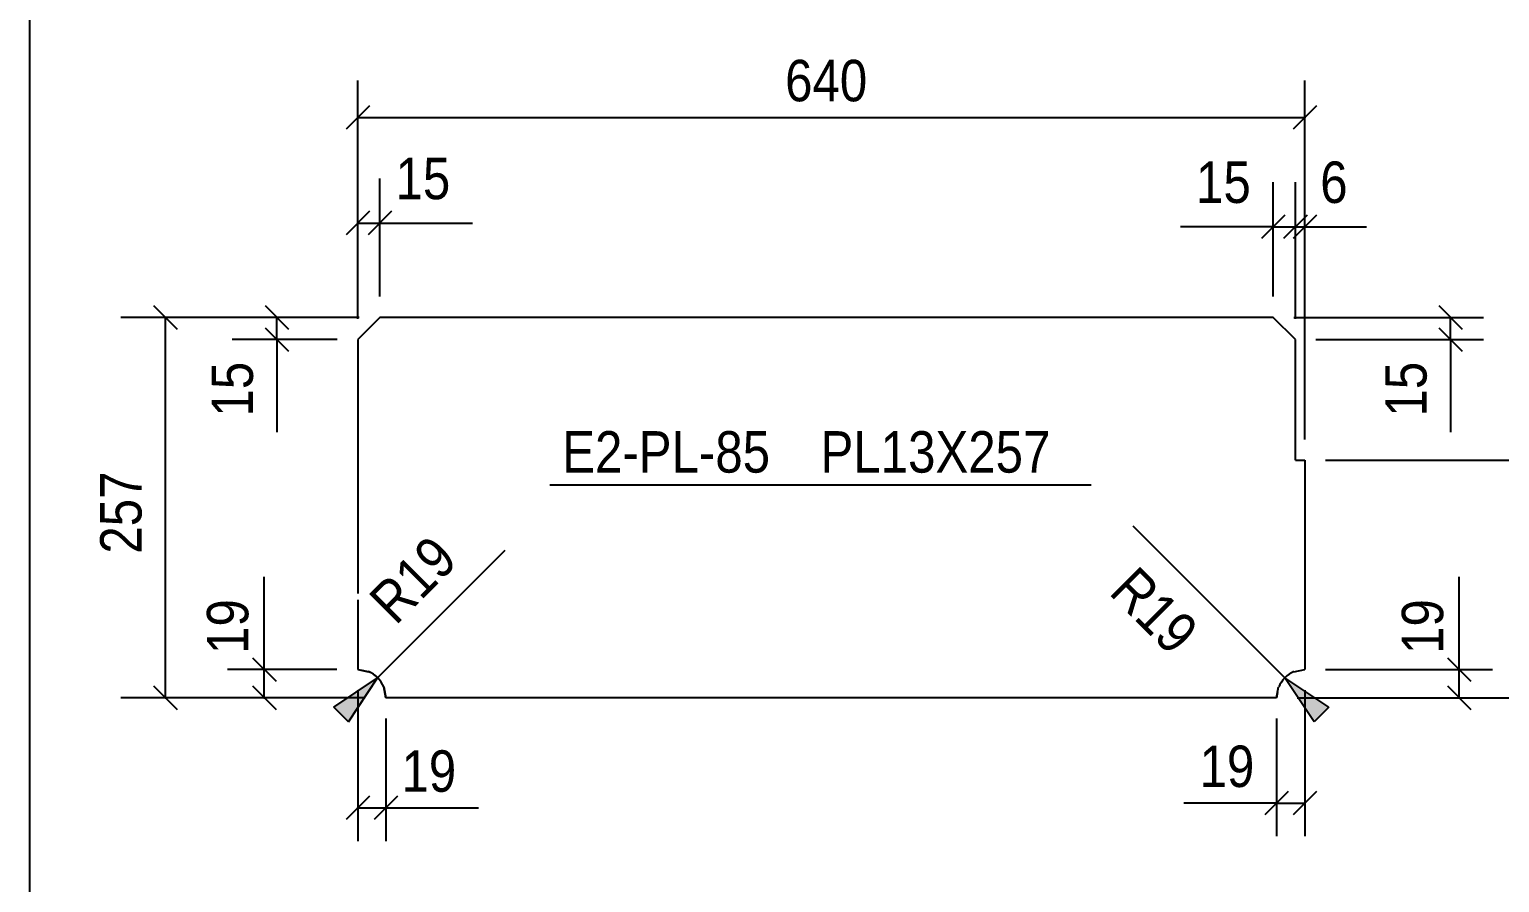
# Model space of a CAD drawing. Header units: millimetres. Extents: x 67 to 383, y 106 to 148.
# Drawn here: x 67.37 to 78.79, y 131.41 to 138.03 of the extents above; entities that cross this region are included whole.
import ezdxf

# ---------------------------------------------------------------- set-up
doc = ezdxf.new("R2010")
doc.units = ezdxf.units.MM
doc.linetypes.add('XKITLINE00', pattern=[0])
doc.styles.add('ARIAL', font='ARIAL.TTF')
doc.styles.add('ARIAL_', font='ARIAL.TTF')

msp = doc.modelspace()

# ---------------------------------------------------------------- linework, layer by layer
at = {"color": 5, "linetype": 'XKITLINE00'}
msp.add_line((67.372, 147.946), (67.372, 106.116), dxfattribs=at)
at = {"linetype": 'XKITLINE00'}
for p, q in [((69.922, 135.781), (69.922, 137.63)), ((77.275, 134.844), (77.275, 137.63)), ((70.013, 137.435), (69.831, 137.253)), ((69.922, 137.344), (77.275, 137.344)), ((77.366, 137.435), (77.184, 137.253)), ((69.922, 135.781), (69.922, 136.87)), ((70.094, 135.953), (70.094, 136.87)), ((77.029, 135.953), (77.029, 136.841)), ((77.202, 135.781), (77.202, 136.841)), ((77.202, 135.781), (77.202, 136.841)), ((77.275, 134.844), (77.275, 136.841)), ((70.013, 136.615), (69.831, 136.433)), ((70.185, 136.615), (70.003, 136.433)), ((77.12, 136.586), (76.938, 136.404)), ((77.293, 136.586), (77.111, 136.404)), ((77.293, 136.586), (77.111, 136.404)), ((77.366, 136.586), (77.184, 136.404)), ((69.922, 136.524), (70.094, 136.524)), ((70.094, 136.524), (70.813, 136.524)), ((70.094, 136.524), (70.813, 136.524)), ((77.029, 136.495), (76.311, 136.495)), ((77.029, 136.495), (76.311, 136.495)), ((77.029, 136.495), (77.202, 136.495)), ((77.202, 136.495), (77.275, 136.495)), ((77.275, 136.495), (77.755, 136.495)), ((77.275, 136.495), (77.755, 136.495)), ((68.337, 135.883), (68.519, 135.701)), ((69.202, 135.883), (69.384, 135.701)), ((78.315, 135.883), (78.497, 135.701)), ((69.933, 135.792), (68.082, 135.792)), ((68.428, 132.84), (68.428, 135.792)), ((69.933, 135.792), (68.947, 135.792)), ((69.293, 135.62), (69.293, 135.792)), ((77.19, 135.792), (78.663, 135.792)), ((78.406, 135.62), (78.406, 135.792)), ((69.761, 135.62), (68.947, 135.62)), ((69.202, 135.711), (69.384, 135.529)), ((69.293, 135.62), (69.293, 134.901)), ((69.293, 135.62), (69.293, 134.901)), ((77.362, 135.62), (78.663, 135.62)), ((78.315, 135.711), (78.497, 135.529)), ((78.406, 135.62), (78.406, 134.901)), ((78.406, 135.62), (78.406, 134.901)), ((77.435, 134.683), (79.594, 134.683)), ((71.413, 134.491), (75.616, 134.491)), ((77.12, 132.995), (75.943, 134.172)), ((70.076, 132.995), (71.065, 133.984)), ((69.196, 133.059), (69.196, 133.778)), ((69.196, 133.059), (69.196, 133.778)), ((78.474, 133.059), (78.474, 133.778)), ((78.474, 133.059), (78.474, 133.778)), ((69.105, 133.15), (69.287, 132.968)), ((78.383, 133.15), (78.565, 132.968)), ((69.76, 133.059), (68.911, 133.059)), ((69.196, 132.84), (69.196, 133.059)), ((69.735, 132.767), (70.076, 132.995)), ((69.849, 132.654), (70.076, 132.995)), ((70.005, 133.042), (69.942, 133.055)), ((70.025, 133.033), (70.005, 133.042)), ((70.005, 133.042), (70.005, 133.042)), ((70.043, 133.022), (70.025, 133.033)), ((70.06, 133.009), (70.043, 133.022)), ((70.076, 132.995), (70.06, 133.009)), ((70.091, 132.979), (70.076, 132.995)), ((77.461, 132.767), (77.12, 132.995)), ((77.347, 132.654), (77.12, 132.995)), ((77.436, 133.059), (78.732, 133.059)), ((78.474, 132.84), (78.474, 133.059)), ((68.337, 132.931), (68.519, 132.749)), ((69.105, 132.931), (69.287, 132.749)), ((69.922, 132.898), (69.922, 131.728)), ((70.104, 132.962), (70.091, 132.979)), ((70.115, 132.943), (70.104, 132.962)), ((70.124, 132.924), (70.115, 132.943)), ((70.14, 132.84), (70.124, 132.924)), ((77.064, 132.881), (77.056, 132.84)), ((77.275, 132.898), (77.275, 131.765)), ((78.383, 132.931), (78.565, 132.749)), ((69.98, 132.84), (68.082, 132.84)), ((69.98, 132.84), (68.911, 132.84)), ((69.849, 132.654), (69.735, 132.767)), ((77.217, 132.84), (79.594, 132.84)), ((77.217, 132.84), (78.732, 132.84)), ((77.461, 132.767), (77.347, 132.654)), ((70.14, 132.679), (70.14, 131.728)), ((77.056, 132.679), (77.056, 131.765)), ((77.147, 132.113), (76.965, 131.931)), ((77.366, 132.113), (77.184, 131.931)), ((70.013, 132.077), (69.831, 131.895)), ((69.922, 131.986), (70.14, 131.986)), ((70.231, 132.077), (70.049, 131.895)), ((70.14, 131.986), (70.859, 131.986)), ((70.14, 131.986), (70.859, 131.986)), ((77.056, 132.022), (76.337, 132.022)), ((77.056, 132.022), (76.337, 132.022)), ((77.056, 132.022), (77.275, 132.022))]:
    msp.add_line(p, q, dxfattribs=at)
at = {"color": 2, "linetype": 'XKITLINE00'}
for p, q in [((70.094, 135.792), (69.922, 135.62)), ((77.029, 135.792), (70.094, 135.792)), ((77.202, 135.62), (77.029, 135.792)), ((69.922, 135.62), (69.922, 133.648)), ((77.202, 134.683), (77.202, 135.62)), ((77.202, 134.683), (77.275, 134.683)), ((77.275, 134.683), (77.275, 133.059)), ((69.922, 133.599), (69.922, 133.059)), ((69.922, 133.059), (70.005, 133.042)), ((77.191, 133.042), (77.275, 133.059)), ((70.124, 132.924), (70.14, 132.84)), ((77.056, 132.84), (77.072, 132.924)), ((77.056, 132.84), (70.14, 132.84))]:
    msp.add_line(p, q, dxfattribs=at)
for centre, start, end in [((69.922, 132.84), 22.5, 67.5), ((77.275, 132.84), 112.5, 157.5)]:
    msp.add_arc(centre, 0.219, start, end, dxfattribs=at)
at = {"linetype": 'XKITLINE00'}
for centre, start, end in [((69.922, 132.84), 22.5, 67.5), ((77.275, 132.84), 112.5, 157.5)]:
    msp.add_arc(centre, 0.219, start, end, dxfattribs=at)
for p in [(69.922, 137.344), (77.275, 137.344), (69.922, 136.524), (70.094, 136.524), (77.029, 136.495), (77.202, 136.495), (77.202, 136.495), (77.275, 136.495), (68.428, 135.792), (69.293, 135.792), (78.406, 135.792), (69.293, 135.62), (78.406, 135.62), (69.196, 133.059), (78.474, 133.059), (68.428, 132.84), (69.196, 132.84), (78.474, 132.84), (69.922, 131.986), (70.14, 131.986), (77.056, 132.022), (77.275, 132.022)]:
    msp.add_point(p)
at = {"linetype": 'Continuous'}
for points in [[(69.735, 132.767), (70.076, 132.995), (69.735, 132.767), (69.849, 132.654)], [(77.347, 132.654), (77.12, 132.995), (77.347, 132.654), (77.461, 132.767)]]:
    msp.add_solid(points, dxfattribs=at)

# ---------------------------------------------------------------- texts
at = {"color": 3, "width": 0.85}
for s, height, style, p in [('640', 0.3218, 'ARIAL', (73.24, 137.469)), ('15', 0.3218, 'ARIAL', (70.215, 136.709)), ('15', 0.3218, 'ARIAL', (76.431, 136.68)), ('6', 0.322, 'ARIAL', (77.395, 136.68)), ('E2-PL-85', 0.3218, 'ARIAL_', (71.509, 134.587)), ('PL13X257', 0.3218, 'ARIAL_', (73.515, 134.587)), ('19', 0.3218, 'ARIAL', (70.261, 132.11)), ('19', 0.3218, 'ARIAL', (76.458, 132.147))]:
    msp.add_text(s, height=height, dxfattribs=dict(at, style=style)).set_placement(p)
at = {"color": 3, "style": 'ARIAL', "width": 0.85}
for s, rotation, p in [('15', 90.0002, (69.108, 135.022)), ('15', 90.0002, (78.221, 135.022)), ('257', 90.0002, (68.243, 133.958)), ('R19', 45.0001, (70.216, 133.396)), ('R19', -45.0001, (75.746, 133.651)), ('19', 90.0002, (69.072, 133.18)), ('19', 90.0002, (78.35, 133.18))]:
    msp.add_text(s, height=0.3218, rotation=rotation, dxfattribs=at).set_placement(p)

doc.saveas('drawing.dxf')
